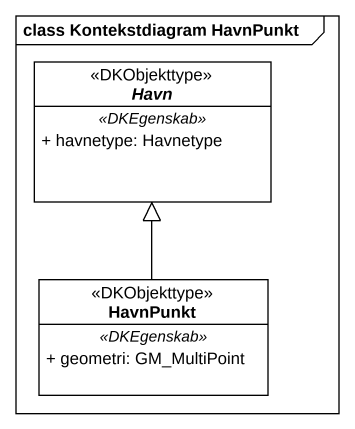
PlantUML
@startuml
mainframe class Kontekstdiagram HavnPunkt
hide circle
hide empty members
skinparam classAttributeIconSize 0
abstract class Havn <<DKObjekttype>> {
  .. <<DKEgenskab>> ..
  + havnetype: Havnetype
}
class HavnPunkt <<DKObjekttype>> {
  .. <<DKEgenskab>> ..
  + geometri: GM_MultiPoint
}
HavnPunkt -up-|> Havn
@enduml
